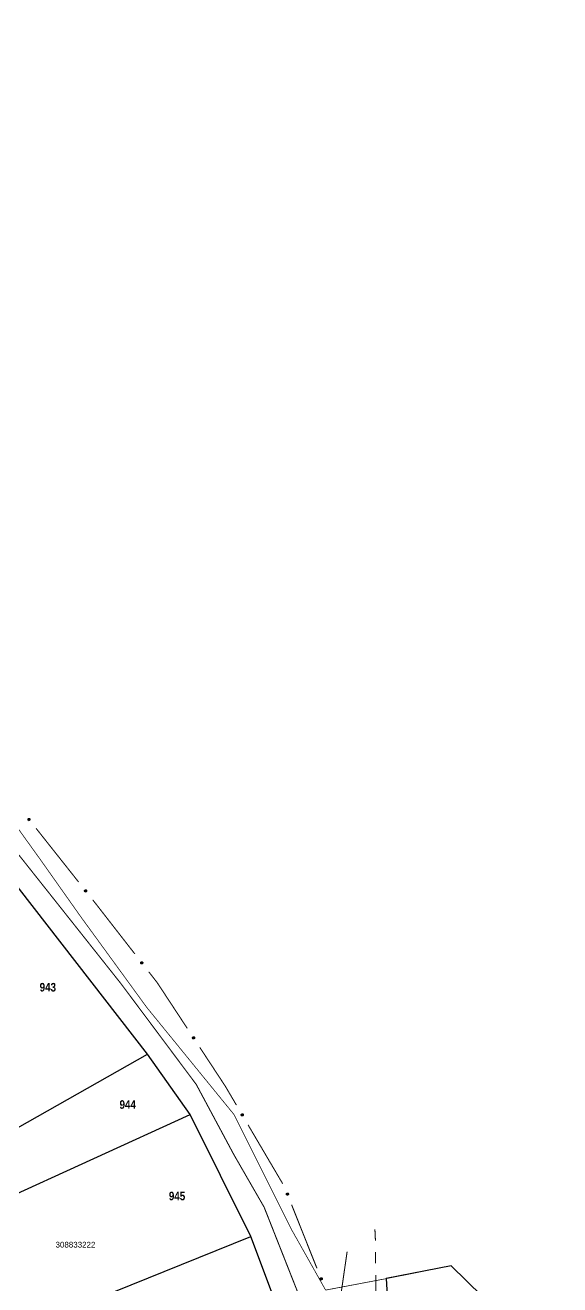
# Model space of a CAD drawing. Extents: x 201549 to 203722, y 4857623 to 4859778.
# Drawn here: x 202991 to 203084.8, y 4859059.8 to 4859280.8 of the extents above; entities that cross this region are included whole.
import ezdxf
from ezdxf.enums import TextEntityAlignment as Align

# ---------------------------------------------------------------- set-up
doc = ezdxf.new("R2010")
doc.units = 0
doc.header["$LTSCALE"] = 1.5
doc.header["$MEASUREMENT"] = 0
for name, color, linetype in [('CD-MALHA-LOTES', 40, 'CONTINUOUS'), ('CD_TXT_QUADRA', 1, 'CONTINUOUS'), ('LM-LIM-SETOR-FISCAL', 7, 'CONTINUOUS'), ('RU-QUADRAS', 6, 'CONTINUOUS'), ('SV-EIXO-ROD-ESTR', 7, 'CONTINUOUS'), ('SV-EIXO-RUA-N-PAV', 6, 'CONTINUOUS'), ('SV-EST-MUNIC-PAV', 20, 'CONTINUOUS'), ('SV-RUA-NAO-PAV-S-GUIA-C-GUIA', 7, 'CONTINUOUS'), ('Th_NmrPort', 1, 'CONTINUOUS')]:
    doc.layers.add(name, color=color, linetype=linetype)
doc.styles.add('MONOTXT', font='ARIAL.TTF', dxfattribs={"height": 0.2})
doc.styles.get("Standard").update_dxf_attribs({"font": 'swisscbo.ttf'})
doc.linetypes.add('Limite', pattern='A,20,-3,[130,ltypeshp.shx,S=6.35,R=0,X=0,Y=0],-3,20', length=46)

msp = doc.modelspace()

# ---------------------------------------------------------------- linework, layer by layer
at = {"layer": 'CD-MALHA-LOTES', "linetype": 'Continuous'}
for p, q in [((203012.48, 4859100.3), (202987.4, 4859132.63)), ((202957.66, 4859069.3), (203012.48, 4859100.3)), ((203019.93, 4859089.68), (203012.48, 4859100.3)), ((202963.09, 4859063.75), (203019.93, 4859089.68)), ((203030.58, 4859068.29), (203019.93, 4859089.68)), ((202978.97, 4859047.51), (203030.58, 4859068.29)), ((203038.36, 4859047.64), (203030.58, 4859068.29)), ((203065.69, 4859063.18), (203054.3, 4859060.91)), ((203071.14, 4859057.81), (203065.69, 4859063.18)), ((203054.3, 4859060.91), (203054.96, 4859050.16))]:
    msp.add_line(p, q, dxfattribs=at)
at = {"layer": 'LM-LIM-SETOR-FISCAL', "linetype": 'Limite', "ltscale": 0.1, "const_width": 0.13, "flags": 128}
msp.add_lwpolyline([(203690.260081, 4857945.070709), (203624.634323, 4857876.322086), (203597.483031, 4857858.402645), (203529.936951, 4857817.251163), (203477.865481, 4857798.204621), (203470.255508, 4857794.734503), (203461.352554, 4857793.163394), (203446.975153, 4857796.8587), (203434.268062, 4857794.37427), (203415.032253, 4857783.068658), (203402.126694, 4857778.711644), (203386.003618, 4857774.608536), (203366.6323, 4857771.115492), (203345.157893, 4857770.830854), (203324.568024, 4857761.841833), (203301.581821, 4857760.866899), (203281.417715, 4857748.511746), (203252.78859, 4857741.388472), (203232.306394, 4857736.754404), (203212.334562, 4857736.296293), (203164.13965, 4857735.679698), (203138.99187, 4857736.954266), (203129.680407, 4857738.01055), (203095.984474, 4857727.896851), (203076.140726, 4857727.494996), (203025.014879, 4857721.40905), (203013.097806, 4857722.309608), (202992.105773, 4857719.939497), (202979.44632, 4857721.489532), (202964.645261, 4857723.459119), (202953.753944, 4857723.719881), (202948.567743, 4857734.588869), (202940.56683, 4857731.445097), (202928.292667, 4857726.395284), (202921.586801, 4857725.262879), (202891.249062, 4857717.013101), (202861.035745, 4857717.951775), (202843.379163, 4857715.343702), (202826.226463, 4857711.657758), (202804.140432, 4857707.443751), (202790.771355, 4857705.517518), (202768.577753, 4857708.236936), (202742.152032, 4857707.156689), (202736.174828, 4857706.655519), (202713.938929, 4857709.927449), (202695.611231, 4857706.369079), (202673.258666, 4857705.478725), (202656.72527, 4857701.372747), (202629.28054, 4857702.0954), (202612.6653, 4857697.207584), (202591.913663, 4857697.17112), (202573.082963, 4857699.207561), (202562.981881, 4857701.348758), (202542.231335, 4857696.463209), (202527.692121, 4857697.497329), (202506.011184, 4857700.954059), (202495.762995, 4857701.67688), (202477.853417, 4857695.637221), (202451.601566, 4857695.14746), (202439.72292, 4857695.152163), (202414.832804, 4857702.264138), (202409.505623, 4857708.382417), (202404.550581, 4857702.764348), (202392.386131, 4857694.909473), (202374.402744, 4857694.375334), (202370.790504, 4857707.218853), (202367.880357, 4857708.81308), (202365.097896, 4857694.881213), (202346.982515, 4857685.19854), (202335.643949, 4857688.651167), (202326.525916, 4857697.119411), (202318.576754, 4857694.737974), (202307.818302, 4857689.468212), (202291.471974, 4857680.842357), (202275.589764, 4857677.708389), (202259.053519, 4857679.374097), (202243.073737, 4857672.961005), (202214.272961, 4857673.983007), (202196.235748, 4857671.160004), (202166.262371, 4857673.222085), (202137.067905, 4857668.508741), (202112.979693, 4857664.510834), (202063.331805, 4857653.140334), (202048.493217, 4857650.054933), (202035.091784, 4857651.969478), (202023.899221, 4857655.255238), (202010.52796, 4857651.884532), (201999.307441, 4857648.055643), (201981.197242, 4857645.667621), (201954.082742, 4857645.121141), (201945.697725, 4857640.894606), (201931.391917, 4857630.157612), (201908.026813, 4857622.950269), (201883.4729, 4857629.270611), (201877.508406, 4857642.469721), (201854.745798, 4857639.06854), (201839.350138, 4857636.086338), (201828.34266, 4857631.211106), (201818.072406, 4857630.661005), (201791.730674, 4857645.716636), (201783.325652, 4857653.738781), (201774.365733, 4857662.184936), (201765.573826, 4857663.836912), (201752.290529, 4857659.858284), (201735.04564, 4857660.887584), (201727.455562, 4857670.187429), (201720.531788, 4857683.341011), (201712.157613, 4857700.626833), (201694.727347, 4857720.897673), (201679.589184, 4857740.191677), (201657.32648, 4857767.233141), (201654.564139, 4857799.822595), (201653.168948, 4857816.601418), (201648.897983, 4857832.521318), (201641.426502, 4857850.868289), (201624.439538, 4857878.124504), (201609.705016, 4857904.118762), (201594.767048, 4857924.49684), (201579.688593, 4857946.624543), (201574.368593, 4857976.270242), (201571.408411, 4858003.505486), (201566.936517, 4858039.389321), (201564.764318, 4858078.72263), (201562.269694, 4858104.600839), (201551.757007, 4858133.952949), (201551.186373, 4858156.429924), (201549.119269, 4858170.401701), (201549.246745, 4858186.104627), (201554.678227, 4858203.249655), (201558.171305, 4858220.410541), (201560.177107, 4858236.514509), (201560.415055, 4858239.809246), (201559.788221, 4858242.511434), (201551.336892, 4858249.701553), (201552.157199, 4858261.553469), (201556.911984, 4858273.515997), (201560.097639, 4858284.875736), (201560.510399, 4858299.28515), (201557.624238, 4858311.705049), (201560.009833, 4858320.099542), (201561.981178, 4858326.691836), (201566.707313, 4858341.650918), (201582.546234, 4858358.27629), (201591.67817, 4858367.066748), (201615.096765, 4858382.768909), (201643.467678, 4858408.340795), (201662.426287, 4858428.461694), (201687.49864, 4858456.872452), (201695.711751, 4858480.503996), (201697.241213, 4858493.368461), (201708.122023, 4858512.454588), (201708.913728, 4858524.199447), (201718.579722, 4858544.463789), (201733.577492, 4858559.16074), (201748.497093, 4858572.745024), (201759.62483, 4858585.08596), (201772.517183, 4858599.8166), (201797.761054, 4858621.167174), (201813.769148, 4858629.66302), (201830.418521, 4858646.310562), (201849.011501, 4858664.504513), (201851.314022, 4858668.825445), (201857.549066, 4858681.544401), (201862.42871, 4858685.799557), (201865.966242, 4858689.749341), (201865.68234, 4858691.625443), (201857.763701, 4858695.442229), (201850.485155, 4858704.533181), (201847.54822, 4858723.831601), (201858.251257, 4858731.66627), (201858.92976, 4858736.348746), (201856.131935, 4858739.11135), (201855.153114, 4858759.016886), (201862.856619, 4858771.755825), (201872.56032, 4858788.598255), (201887.559021, 4858785.607288), (201894.924798, 4858786.689227), (201898.748315, 4858791.479933), (201901.748118, 4858797.019428), (201899.947285, 4858805.270061), (201902.159269, 4858816.15094), (201916.649053, 4858830.131738), (201922.681108, 4858839.197621), (201923.717945, 4858848.876055), (201927.12082, 4858860.1517), (201927.274817, 4858875.017476), (201925.508092, 4858896.764205), (201942.625428, 4858910.622255), (201947.555532, 4858919.314093), (201951.803836, 4858928.782451), (201954.266441, 4858935.163408), (201959.271015, 4858947.314055), (201964.479977, 4858959.592926), (201967.152407, 4858968.266465), (201964.55435, 4858976.487948), (201962.894294, 4858991.279376), (201964.900793, 4859004.827319), (201964.6517, 4859016.898797), (201965.696998, 4859030.808415), (201969.531889, 4859045.576569), (201975.75863, 4859052.20621), (201969.45004, 4859055.850905), (201965.009026, 4859070.898106), (201965.069362, 4859074.030336), (201963.476629, 4859075.991683), (201953.10009, 4859077.836379), (201942.441068, 4859084.073053), (201934.726475, 4859088.201758), (201918.16488, 4859094.012892), (201910.256895, 4859096.550971), (201893.421427, 4859107.28582), (201885.268901, 4859113.680363), (201864.45443, 4859121.529069), (201850.623658, 4859135.609088), (201846.963877, 4859146.620609), (201855.767516, 4859165.416404), (201875.347527, 4859164.308429), (201889.044993, 4859157.340855), (201904.349852, 4859149.80302), (201927.90161, 4859138.922585), (201938.715832, 4859134.958824), (201957.005609, 4859130.242277), (201977.026771, 4859120.820983), (201985.806231, 4859116.11566), (201991.168531, 4859121.52132), (201992.488353, 4859131.751117), (202001.404985, 4859144.188737), (202015.237277, 4859158.295848), (202027.695168, 4859169.318871), (202029.771608, 4859171.898113), (202033.776454, 4859179.091552), (202035.381378, 4859188.589823), (202041.175735, 4859202.289727), (202053.436878, 4859210.693244), (202063.459078, 4859216.99753), (202072.268869, 4859222.32438), (202115.036275, 4859252.473476), (202125.947129, 4859260.226968), (202138.444739, 4859271.495305), (202150.532591, 4859280.714854), (202161.391171, 4859291.368554), (202178.868205, 4859308.22401), (202191.586615, 4859321.29274), (202216.729868, 4859343.200113), (202238.66378, 4859364.13703), (202250.52502, 4859378.676083), (202258.974753, 4859394.377128), (202266.679718, 4859404.602088), (202275.065891, 4859412.387653), (202302.264215, 4859448.149551), (202318.584229, 4859468.798856), (202327.347328, 4859478.500068), (202334.691915, 4859489.468295), (202339.506578, 4859500.644952), (202345.514817, 4859507.599166), (202371.864321, 4859545.024292), (202393.198162, 4859572.010698), (202405.581673, 4859587.830346), (202410.327797, 4859597.458197), (202419.27763, 4859633.664342), (202416.989486, 4859654.974178), (202411.731424, 4859697.413521), (202412.757426, 4859719.590937), (202436.124438, 4859738.613146), (202462.873067, 4859753.35892), (202485.340162, 4859765.605573), (202495.831881, 4859771.875287), (202497.599834, 4859778.209393), (202518.345276, 4859756.508353), (202515.743454, 4859740.717238), (202514.723698, 4859716.086214), (202516.920095, 4859683.767801), (202522.647194, 4859658.696813), (202527.07528, 4859650.692195), (202529.970568, 4859644.731309), (202535.420521, 4859636.897001), (202545.468872, 4859621.994786), (202558.357019, 4859606.657609), (202585.8358, 4859573.559083), (202599.806104, 4859558.80064), (202612.899885, 4859544.220382), (202638.909787, 4859517.064978), (202649.659036, 4859507.002602), (202668.16042, 4859487.524508), (202676.088824, 4859478.493485), (202694.285339, 4859460.440182), (202710.86304, 4859442.826375), (202712.459386, 4859440.945228), (202729.879978, 4859422.216603), (202741.931615, 4859409.354739), (202746.608706, 4859404.490444), (202753.347688, 4859397.029427), (202761.114193, 4859388.430797), (202780.521657, 4859366.71292), (202787.470106, 4859359.175299), (202792.305962, 4859354.009726), (202805.952922, 4859338.966966), (202827.483001, 4859315.28388), (202860.2174, 4859279.107138), (202891.663582, 4859248.038398), (202903.615874, 4859235.095065), (202918.084292, 4859218.768396), (202940.542465, 4859195.291329), (202956.34755, 4859178.52201), (202968.266176, 4859165.295182), (202978.719379, 4859155.296466), (202993.717452, 4859134.390061), (203000.802797, 4859124.358547), (203012.351422, 4859108.484298), (203027.622616, 4859089.716281), (203037.680048, 4859069.601416), (203043.700341, 4859058.903498), (203054.3, 4859060.91), (203065.69, 4859063.18), (203071.14, 4859057.81), (203074.16, 4859054.84), (203084.88, 4859044.28), (203097.92, 4859031.43), (203104.75, 4859024.55), (203111.15, 4859018.12), (203119.81, 4859009.41), (203127.17, 4859002), (203135.63, 4858993.48), (203144.95, 4858984.1), (203153.42, 4858975.59), (203163.08, 4858965.86), (203173.19, 4858955.69), (203182.56, 4858946.25), (203191.76, 4858937.01), (203198.08, 4858930.3), (203204.43, 4858923.55), (203216.13, 4858910.9), (203222.97, 4858903.52), (203233.78, 4858891.83), (203245.73, 4858878.91), (203264.33, 4858858.8), (203273.98, 4858848.42), (203284.55, 4858837.04), (203303.21, 4858816.97), (203311.9, 4858807.61), (203329.84, 4858788.31), (203337.74, 4858779.49), (203353.23, 4858762.39), (203359.11, 4858755.91), (203364.48, 4858749.97), (203370.86, 4858742.93), (203380.58, 4858732.21), (203389.39, 4858722.58), (203398.64, 4858712.48), (203405.71, 4858704.76), (203410.16, 4858699.89), (203415.55, 4858694), (203420.33, 4858688.78), (203441.21, 4858665.98), (203450.56, 4858656.22), (203473.18, 4858631.13), (203477.89, 4858625.9), (203722.237123, 4858356.395713), (203690.000636, 4858326.668344), (203710.985762, 4858303.396246), (203696.285447, 4858225.222295), (203632.07909, 4858167.69374), (203616.580022, 4858183.192808), (203573.182632, 4858142.895231)], close=True, dxfattribs=at)
at = {"layer": 'RU-QUADRAS', "linetype": 'Continuous'}
for points in [[(202942.67, 4859084.64, 0.01, 0.01, 0), (202978.34, 4859141.68, 0.01, 0.01, 0), (202987.4, 4859132.63, 0.01, 0.01, 0), (203012.48, 4859100.3, 0.01, 0.01, 0), (203019.93, 4859089.68, 0.01, 0.01, 0), (203030.58, 4859068.29, 0.01, 0.01, 0), (203038.36, 4859047.64, 0.01, 0.01, 0), (203051.55, 4859000.05, 0.01, 0.01, 0), (203056.8, 4858970.16, 0.01, 0.01, 0), (203050.39, 4858970.58, 0.01, 0.01, 0), (202978.95, 4859047.53, 0.01, 0.01, 0)], [(203054.3, 4859060.91, 0.01, 0.01, 0), (203065.69, 4859063.18, 0.01, 0.01, 0), (203097.92, 4859031.43, 0.01, 0.01, 0), (203192.02, 4858936.74, 0.01, 0.01, 0), (203329.84, 4858788.31, 0.01, 0.01, 0), (203298.17, 4858759.96, 0.01, 0.01, 0), (203232.86, 4858829.51, 0.01, 0.01, 0), (203213.4, 4858851.27, 0.01, 0.01, 0), (203134.6, 4858937.78, 0.01, 0.01, 0), (203080.63, 4858993.89, 0.01, 0.01, 0), (203063.81, 4859013.34, 0.01, 0.01, -0.0176124593), (203055.23, 4859045.78, 0.01, 0.01, 0)]]:
    msp.add_lwpolyline(points, format="xyseb", close=True, dxfattribs=at)
at = {"layer": 'SV-EIXO-ROD-ESTR'}
for points in [[(202991.69357, 4859141.660833), (202991.742226, 4859141.655867), (202991.783027, 4859141.64165), (202991.813645, 4859141.619997), (202991.835712, 4859141.593808), (202991.855269, 4859141.564473), (202991.868462, 4859141.530547), (202991.874764, 4859141.489649), (202991.870125, 4859141.440806), (202991.852814, 4859141.399966), (202991.833192, 4859141.368813), (202991.807208, 4859141.34423), (202991.778393, 4859141.325708), (202991.742699, 4859141.31317), (202991.70119, 4859141.307188), (202991.652189, 4859141.313041), (202991.612284, 4859141.327254), (202991.583219, 4859141.348975), (202991.558671, 4859141.375253), (202991.539063, 4859141.405441), (202991.526305, 4859141.438819), (202991.520357, 4859141.480622), (202991.526775, 4859141.52891), (202991.540496, 4859141.568872), (202991.561804, 4859141.598234), (202991.588219, 4859141.621819), (202991.617403, 4859141.641793), (202991.650955, 4859141.656475), (202991.69357, 4859141.660833)], [(203001.6233, 4859129.114899), (203001.671955, 4859129.109933), (203001.712757, 4859129.095716), (203001.743374, 4859129.074063), (203001.765441, 4859129.047874), (203001.784999, 4859129.018539), (203001.798192, 4859128.984612), (203001.804494, 4859128.943715), (203001.799855, 4859128.894871), (203001.782544, 4859128.854031), (203001.762921, 4859128.822878), (203001.736938, 4859128.798296), (203001.708122, 4859128.779774), (203001.672428, 4859128.767235), (203001.63092, 4859128.761253), (203001.581919, 4859128.767107), (203001.542014, 4859128.781319), (203001.512949, 4859128.803041), (203001.488401, 4859128.829319), (203001.468793, 4859128.859507), (203001.456034, 4859128.892885), (203001.450087, 4859128.934688), (203001.456505, 4859128.982975), (203001.470226, 4859129.022938), (203001.491533, 4859129.0523), (203001.517949, 4859129.075885), (203001.547133, 4859129.095859), (203001.580684, 4859129.110541), (203001.6233, 4859129.114899)], [(203011.465909, 4859116.499425), (203011.514521, 4859116.494046), (203011.555201, 4859116.479484), (203011.585634, 4859116.457572), (203011.607478, 4859116.431197), (203011.626786, 4859116.401697), (203011.639692, 4859116.367661), (203011.645647, 4859116.326711), (203011.640594, 4859116.277909), (203011.622937, 4859116.237217), (203011.603052, 4859116.206231), (203011.576861, 4859116.18187), (203011.547889, 4859116.163593), (203011.51209, 4859116.151357), (203011.470532, 4859116.145727), (203011.421583, 4859116.151996), (203011.3818, 4859116.166546), (203011.35292, 4859116.188513), (203011.328596, 4859116.214998), (203011.309244, 4859116.245351), (203011.296769, 4859116.278836), (203011.291176, 4859116.320688), (203011.298003, 4859116.368919), (203011.312062, 4859116.408764), (203011.333618, 4859116.437944), (203011.360232, 4859116.461305), (203011.389584, 4859116.481031), (203011.423259, 4859116.495428), (203011.465909, 4859116.499425)], [(203020.553657, 4859103.332723), (203020.601687, 4859103.323493), (203020.641079, 4859103.30574), (203020.669672, 4859103.281476), (203020.689348, 4859103.253446), (203020.706247, 4859103.222503), (203020.716403, 4859103.187548), (203020.71908, 4859103.146254), (203020.71016, 4859103.098008), (203020.689321, 4859103.058851), (203020.667033, 4859103.029546), (203020.638986, 4859103.007346), (203020.608652, 4859102.991433), (203020.571993, 4859102.982084), (203020.530119, 4859102.97978), (203020.481824, 4859102.989923), (203020.443324, 4859103.007593), (203020.416284, 4859103.031789), (203020.394145, 4859103.060126), (203020.37727, 4859103.091923), (203020.367499, 4859103.126294), (203020.365254, 4859103.168458), (203020.375898, 4859103.215993), (203020.393083, 4859103.254593), (203020.416893, 4859103.281966), (203020.445282, 4859103.303134), (203020.476111, 4859103.320462), (203020.510824, 4859103.332133), (203020.553657, 4859103.332723)], [(203029.10157, 4859089.806344), (203029.149082, 4859089.794742), (203029.187544, 4859089.775055), (203029.214897, 4859089.749402), (203029.233158, 4859089.72043), (203029.248501, 4859089.688686), (203029.256909, 4859089.65327), (203029.257533, 4859089.611894), (203029.246229, 4859089.564151), (203029.223472, 4859089.526075), (203029.199757, 4859089.497913), (203029.170643, 4859089.477133), (203029.139556, 4859089.462745), (203029.102478, 4859089.455227), (203029.060542, 4859089.455004), (203029.012809, 4859089.467532), (203028.975235, 4859089.487092), (203028.949429, 4859089.512599), (203028.928723, 4859089.542), (203028.913448, 4859089.574596), (203028.905395, 4859089.609409), (203028.905246, 4859089.651633), (203028.918235, 4859089.698581), (203028.937316, 4859089.73628), (203028.962454, 4859089.762438), (203028.991859, 4859089.782171), (203029.02351, 4859089.797947), (203029.05876, 4859089.807881), (203029.10157, 4859089.806344)], [(203037.043114, 4859075.913069), (203037.08831, 4859075.894377), (203037.123331, 4859075.869071), (203037.146466, 4859075.839557), (203037.160109, 4859075.808146), (203037.170447, 4859075.774438), (203037.173371, 4859075.738155), (203037.167698, 4859075.697165), (203037.149266, 4859075.651696), (203037.120984, 4859075.617524), (203037.093262, 4859075.593295), (203037.061327, 4859075.577183), (203037.028414, 4859075.567689), (203036.990624, 4859075.565897), (203036.949141, 4859075.572052), (203036.903869, 4859075.591693), (203036.869705, 4859075.616738), (203036.848078, 4859075.645873), (203036.832083, 4859075.67808), (203036.821942, 4859075.712619), (203036.819276, 4859075.748253), (203036.825549, 4859075.790008), (203036.845526, 4859075.834435), (203036.870116, 4859075.868795), (203036.89894, 4859075.890826), (203036.931003, 4859075.905858), (203036.964685, 4859075.916638), (203037.001036, 4859075.921097), (203037.043114, 4859075.913069)], [(203042.964184, 4859061.048987), (203043.00938, 4859061.030295), (203043.044401, 4859061.004989), (203043.067536, 4859060.975475), (203043.081179, 4859060.944064), (203043.091516, 4859060.910356), (203043.094441, 4859060.874073), (203043.088768, 4859060.833083), (203043.070336, 4859060.787614), (203043.042054, 4859060.753442), (203043.014332, 4859060.729213), (203042.982397, 4859060.713101), (203042.949484, 4859060.703607), (203042.911694, 4859060.701815), (203042.870211, 4859060.70797), (203042.824939, 4859060.727611), (203042.790775, 4859060.752656), (203042.769148, 4859060.781791), (203042.753153, 4859060.813998), (203042.743012, 4859060.848537), (203042.740346, 4859060.884171), (203042.746618, 4859060.925926), (203042.766596, 4859060.970353), (203042.791186, 4859061.004713), (203042.82001, 4859061.026744), (203042.852073, 4859061.041776), (203042.885755, 4859061.052556), (203042.922106, 4859061.057015), (203042.964184, 4859061.048987)]]:
    msp.add_lwpolyline(points, close=True, dxfattribs=at)
for points in [[(202991.520357, 4859141.480622), (202991.70119, 4859141.307188)], [(202991.526305, 4859141.438819), (202991.652189, 4859141.313041)], [(202991.526775, 4859141.52891), (202991.742699, 4859141.31317)], [(202991.527149, 4859141.502704), (202991.719654, 4859141.312248)], [(202991.528614, 4859141.456879), (202991.671511, 4859141.315909)], [(202991.534197, 4859141.546567), (202991.756788, 4859141.322496)], [(202991.535876, 4859141.419122), (202991.627871, 4859141.324875)], [(202991.539063, 4859141.405441), (202991.612284, 4859141.327254)], [(202991.540496, 4859141.568872), (202991.778393, 4859141.325708)], [(202991.552701, 4859141.580355), (202991.790534, 4859141.337024)], [(202991.561804, 4859141.598234), (202991.807208, 4859141.34423)], [(202991.576285, 4859141.607722), (202991.81706, 4859141.356279)], [(202991.588219, 4859141.621819), (202991.833192, 4859141.368813)], [(202991.606021, 4859141.629517), (202991.841314, 4859141.389396)], [(202991.617403, 4859141.641793), (202991.852814, 4859141.399966)], [(202991.637004, 4859141.645338), (202991.858971, 4859141.424253)], [(202991.650955, 4859141.656475), (202991.870125, 4859141.440806)], [(202991.671374, 4859141.656879), (202991.868783, 4859141.466823)], [(202991.69357, 4859141.660833), (202991.874764, 4859141.489649)], [(202991.719963, 4859141.657051), (202991.866693, 4859141.515635)], [(202991.742226, 4859141.655867), (202991.868462, 4859141.530547)], [(202991.76552, 4859141.647863), (202991.855598, 4859141.553839)], [(202991.783027, 4859141.64165), (202991.855269, 4859141.564473)], [(203001.450087, 4859128.934688), (203001.63092, 4859128.761253)], [(203001.456034, 4859128.892885), (203001.581919, 4859128.767107)], [(203001.456505, 4859128.982975), (203001.672428, 4859128.767235)], [(203001.456878, 4859128.95677), (203001.649383, 4859128.766314)], [(203001.458344, 4859128.910945), (203001.601241, 4859128.769975)], [(203001.463927, 4859129.000633), (203001.686517, 4859128.776562)], [(203001.465605, 4859128.873187), (203001.557601, 4859128.77894)], [(203001.468793, 4859128.859507), (203001.542014, 4859128.781319)], [(203001.470226, 4859129.022938), (203001.708122, 4859128.779774)], [(203001.48243, 4859129.03442), (203001.720264, 4859128.79109)], [(203001.491533, 4859129.0523), (203001.736938, 4859128.798296)], [(203001.506015, 4859129.061788), (203001.74679, 4859128.810344)], [(203001.517949, 4859129.075885), (203001.762921, 4859128.822878)], [(203001.535751, 4859129.083582), (203001.771043, 4859128.843462)], [(203001.547133, 4859129.095859), (203001.782544, 4859128.854031)], [(203001.566733, 4859129.099403), (203001.7887, 4859128.878319)], [(203001.580684, 4859129.110541), (203001.799855, 4859128.894871)], [(203001.601104, 4859129.110945), (203001.798512, 4859128.920889)], [(203001.6233, 4859129.114899), (203001.804494, 4859128.943715)], [(203001.649693, 4859129.111117), (203001.796423, 4859128.969701)], [(203001.671955, 4859129.109933), (203001.798192, 4859128.984612)], [(203001.695249, 4859129.101929), (203001.785328, 4859129.007905)], [(203001.712757, 4859129.095716), (203001.784999, 4859129.018539)], [(203011.291176, 4859116.320688), (203011.470532, 4859116.145727)], [(203011.296769, 4859116.278836), (203011.421583, 4859116.151996)], [(203011.298003, 4859116.368919), (203011.51209, 4859116.151357)], [(203011.298154, 4859116.342712), (203011.489038, 4859116.150631)], [(203011.299231, 4859116.296876), (203011.440928, 4859116.1547)], [(203011.305574, 4859116.386513), (203011.526258, 4859116.160564)], [(203011.306173, 4859116.259058), (203011.397366, 4859116.164035)], [(203011.309244, 4859116.245351), (203011.3818, 4859116.166546)], [(203011.312062, 4859116.408764), (203011.547889, 4859116.163593)], [(203011.324363, 4859116.420143), (203011.560126, 4859116.174806)], [(203011.333618, 4859116.437944), (203011.576861, 4859116.18187)], [(203011.348179, 4859116.447309), (203011.586814, 4859116.193834)], [(203011.360232, 4859116.461305), (203011.603052, 4859116.206231)], [(203011.378098, 4859116.468851), (203011.611348, 4859116.226745)], [(203011.389584, 4859116.481031), (203011.622937, 4859116.237217)], [(203011.409214, 4859116.484409), (203011.629299, 4859116.261451)], [(203011.423259, 4859116.495428), (203011.640594, 4859116.277909)], [(203011.443681, 4859116.495658), (203011.639472, 4859116.303937)], [(203011.465909, 4859116.499425), (203011.645647, 4859116.326711)], [(203011.49227, 4859116.495419), (203011.637796, 4859116.352765)], [(203011.514521, 4859116.494046), (203011.639692, 4859116.367661)], [(203011.537747, 4859116.485845), (203011.627025, 4859116.391061)], [(203011.555201, 4859116.479484), (203011.626786, 4859116.401697)], [(203020.365254, 4859103.168458), (203020.530119, 4859102.97978)], [(203020.367499, 4859103.126294), (203020.481824, 4859102.989923)], [(203020.371389, 4859103.144081), (203020.501323, 4859102.99108)], [(203020.373963, 4859103.189857), (203020.548956, 4859102.983195)], [(203020.375299, 4859103.10583), (203020.458642, 4859103.003852)], [(203020.375898, 4859103.215993), (203020.571993, 4859102.982084)], [(203020.37727, 4859103.091923), (203020.443324, 4859103.007593)], [(203020.384845, 4859103.232929), (203020.586848, 4859102.990135)], [(203020.393083, 4859103.254593), (203020.608652, 4859102.991433)], [(203020.406251, 4859103.264957), (203020.621743, 4859103.001636)], [(203020.416893, 4859103.281966), (203020.638986, 4859103.007346)], [(203020.432153, 4859103.290142), (203020.64986, 4859103.01848)], [(203020.445282, 4859103.303134), (203020.667033, 4859103.029546)], [(203020.463692, 4859103.309234), (203020.676935, 4859103.049335)], [(203020.476111, 4859103.320462), (203020.689321, 4859103.058851)], [(203020.495947, 4859103.322267), (203020.697591, 4859103.082502)], [(203020.510824, 4859103.332133), (203020.71016, 4859103.098008)], [(203020.5312, 4859103.330738), (203020.711113, 4859103.124043)], [(203020.553657, 4859103.332723), (203020.71908, 4859103.146254)], [(203020.579615, 4859103.326633), (203020.713328, 4859103.17285)], [(203020.601687, 4859103.323493), (203020.716403, 4859103.187548)], [(203020.624186, 4859103.31347), (203020.705639, 4859103.211882)], [(203020.641079, 4859103.30574), (203020.706247, 4859103.222503)], [(203028.905246, 4859089.651633), (203029.060542, 4859089.455004)], [(203028.905395, 4859089.609409), (203029.012809, 4859089.467532)], [(203028.910163, 4859089.626981), (203029.032342, 4859089.467719)], [(203028.912169, 4859089.588584), (203028.990347, 4859089.482594)], [(203028.913448, 4859089.574596), (203028.975235, 4859089.487092)], [(203028.915006, 4859089.672573), (203029.079526, 4859089.45748)], [(203028.918235, 4859089.698581), (203029.102478, 4859089.455227)], [(203028.928013, 4859089.715052), (203029.117715, 4859089.462531)], [(203028.937316, 4859089.73628), (203029.139556, 4859089.462745)], [(203028.950982, 4859089.745978), (203029.153137, 4859089.472286)], [(203028.962454, 4859089.762438), (203029.170643, 4859089.477133)], [(203028.978102, 4859089.769846), (203029.182056, 4859089.487714)], [(203028.991859, 4859089.782171), (203029.199757, 4859089.497913)], [(203029.010549, 4859089.78735), (203029.210629, 4859089.517186)], [(203029.02351, 4859089.797947), (203029.223472, 4859089.526075)], [(203029.043411, 4859089.798765), (203029.232907, 4859089.549287)], [(203029.05876, 4859089.807881), (203029.246229, 4859089.564151)], [(203029.079041, 4859089.805476), (203029.248473, 4859089.590106)], [(203029.10157, 4859089.806344), (203029.257533, 4859089.611894)], [(203029.127193, 4859089.798973), (203029.253108, 4859089.638742)], [(203029.149082, 4859089.794742), (203029.256909, 4859089.65327)], [(203029.171056, 4859089.783614), (203029.247366, 4859089.678108)], [(203029.187544, 4859089.775055), (203029.248501, 4859089.688686)], [(203036.819276, 4859075.748253), (203036.903869, 4859075.591693)], [(203036.821942, 4859075.712619), (203036.869705, 4859075.616738)], [(203036.822805, 4859075.726639), (203036.883958, 4859075.609995)], [(203036.825549, 4859075.790008), (203036.949141, 4859075.572052)], [(203036.82666, 4859075.764895), (203036.923203, 4859075.588908)], [(203036.838379, 4859075.809221), (203036.968281, 4859075.571613)], [(203036.845526, 4859075.834435), (203036.990624, 4859075.565897)], [(203036.857694, 4859075.849228), (203037.006794, 4859075.570798)], [(203036.870116, 4859075.868795), (203037.028414, 4859075.567689)], [(203036.885098, 4859075.876301), (203037.043288, 4859075.575054)], [(203036.89894, 4859075.890826), (203037.061327, 4859075.577183)], [(203036.915532, 4859075.895769), (203037.074217, 4859075.585905)], [(203036.931003, 4859075.905858), (203037.093262, 4859075.593295)], [(203036.950263, 4859075.908135), (203037.106939, 4859075.61069)], [(203036.964685, 4859075.916638), (203037.120984, 4859075.617524)], [(203036.984479, 4859075.914421), (203037.133838, 4859075.639031)], [(203037.001036, 4859075.921097), (203037.149266, 4859075.651696)], [(203037.020715, 4859075.915636), (203037.15543, 4859075.677008)], [(203037.043114, 4859075.913069), (203037.167698, 4859075.697165)], [(203037.067319, 4859075.901887), (203037.167406, 4859075.724374)], [(203037.08831, 4859075.894377), (203037.173371, 4859075.738155)], [(203037.108336, 4859075.880037), (203037.167717, 4859075.764155)], [(203037.123331, 4859075.869071), (203037.170447, 4859075.774438)], [(203042.740346, 4859060.884171), (203042.824939, 4859060.727611)], [(203042.743012, 4859060.848537), (203042.790775, 4859060.752656)], [(203042.743875, 4859060.862557), (203042.805028, 4859060.745913)], [(203042.746618, 4859060.925926), (203042.870211, 4859060.70797)], [(203042.74773, 4859060.900813), (203042.844273, 4859060.724826)], [(203042.759449, 4859060.945139), (203042.889351, 4859060.707531)], [(203042.766596, 4859060.970353), (203042.911694, 4859060.701815)], [(203042.778764, 4859060.985146), (203042.927864, 4859060.706716)], [(203042.791186, 4859061.004713), (203042.949484, 4859060.703607)], [(203042.806168, 4859061.01222), (203042.964358, 4859060.710972)], [(203042.82001, 4859061.026744), (203042.982397, 4859060.713101)], [(203042.836602, 4859061.031687), (203042.995286, 4859060.721823)], [(203042.852073, 4859061.041776), (203043.014332, 4859060.729213)], [(203042.871333, 4859061.044053), (203043.028009, 4859060.746608)], [(203042.885755, 4859061.052556), (203043.042054, 4859060.753442)], [(203042.905549, 4859061.050339), (203043.054908, 4859060.774949)], [(203042.922106, 4859061.057015), (203043.070336, 4859060.787614)], [(203042.941785, 4859061.051554), (203043.0765, 4859060.812926)], [(203042.964184, 4859061.048987), (203043.088768, 4859060.833083)], [(203042.988389, 4859061.037805), (203043.088476, 4859060.860292)], [(203043.00938, 4859061.030295), (203043.094441, 4859060.874073)], [(203043.029406, 4859061.015956), (203043.088786, 4859060.900074)], [(203043.044401, 4859061.004989), (203043.091516, 4859060.910356)]]:
    msp.add_lwpolyline(points, dxfattribs=at)
at = {"layer": 'SV-EIXO-ROD-ESTR', "const_width": 0.18}
for points in [[(202992.937639, 4859139.911612), (203000.384936, 4859130.502161)], [(203002.867369, 4859127.365677), (203003.304032, 4859126.813966)], [(203003.304032, 4859126.813966), (203010.239347, 4859117.897132)], [(203012.69511, 4859114.739723), (203013.922991, 4859113.161018)], [(203013.922991, 4859113.161018), (203014.183148, 4859112.826531)], [(203014.183148, 4859112.826531), (203019.442213, 4859104.823606)], [(203021.638925, 4859101.480784), (203026.032348, 4859094.79514)], [(203026.032348, 4859094.79514), (203026.09837, 4859094.694671)], [(203026.09837, 4859094.694671), (203028.065496, 4859091.350556)], [(203030.093577, 4859087.902819), (203036.177818, 4859077.559609)], [(203037.734154, 4859073.880841), (203042.174956, 4859062.73278)]]:
    msp.add_lwpolyline(points, dxfattribs=at)
at = {"layer": 'SV-EIXO-RUA-N-PAV', "const_width": 0.18}
msp.add_lwpolyline([(203045.746492, 4859053.766901), (203047.47036, 4859065.642433)], dxfattribs=at)
at = {"layer": 'SV-EST-MUNIC-PAV', "const_width": 0.18}
msp.add_lwpolyline([(202979.433952, 4859148.462243), (203007.798544, 4859112.690233), (203021.023619, 4859094.974079), (203027.629469, 4859082.636787), (203032.920559, 4859073.4478), (203041.067979, 4859052.806945), (203047.156152, 4859034.460262), (203050.985357, 4859018.406915), (203058.523166, 4858980.743031), (203061.820229, 4858961.433546), (203061.639175, 4858956.350515)], dxfattribs=at)
at = {"layer": 'SV-RUA-NAO-PAV-S-GUIA-C-GUIA', "const_width": 0.18}
for points in [[(203052.33872, 4859069.569603), (203052.385943, 4859068.570719)], [(203052.385943, 4859068.570719), (203052.423687, 4859067.772324)], [(203052.423687, 4859067.772324), (203052.425702, 4859067.571621)], [(203052.445776, 4859065.571721), (203052.46585, 4859063.571822)], [(203052.485924, 4859061.571923), (203052.546146, 4859055.572225)]]:
    msp.add_lwpolyline(points, dxfattribs=at)

# ---------------------------------------------------------------- texts
at = {"layer": 'CD_TXT_QUADRA', "color": 7, "linetype": 'Continuous', "style": 'MONOTXT'}
msp.add_text('308833222', height=1, dxfattribs=at).set_placement((202996.35, 4859066.37))
at = {"layer": 'Th_NmrPort', "color": 1}
for s, p in [('943', (202993.568554, 4859112.037271)), ('944', (203007.568554, 4859091.457271)), ('945', (203016.218554, 4859075.407271))]:
    msp.add_text(s, height=1.5, dxfattribs=at).set_placement(p, align=Align.MIDDLE_LEFT)

doc.saveas('drawing.dxf')
